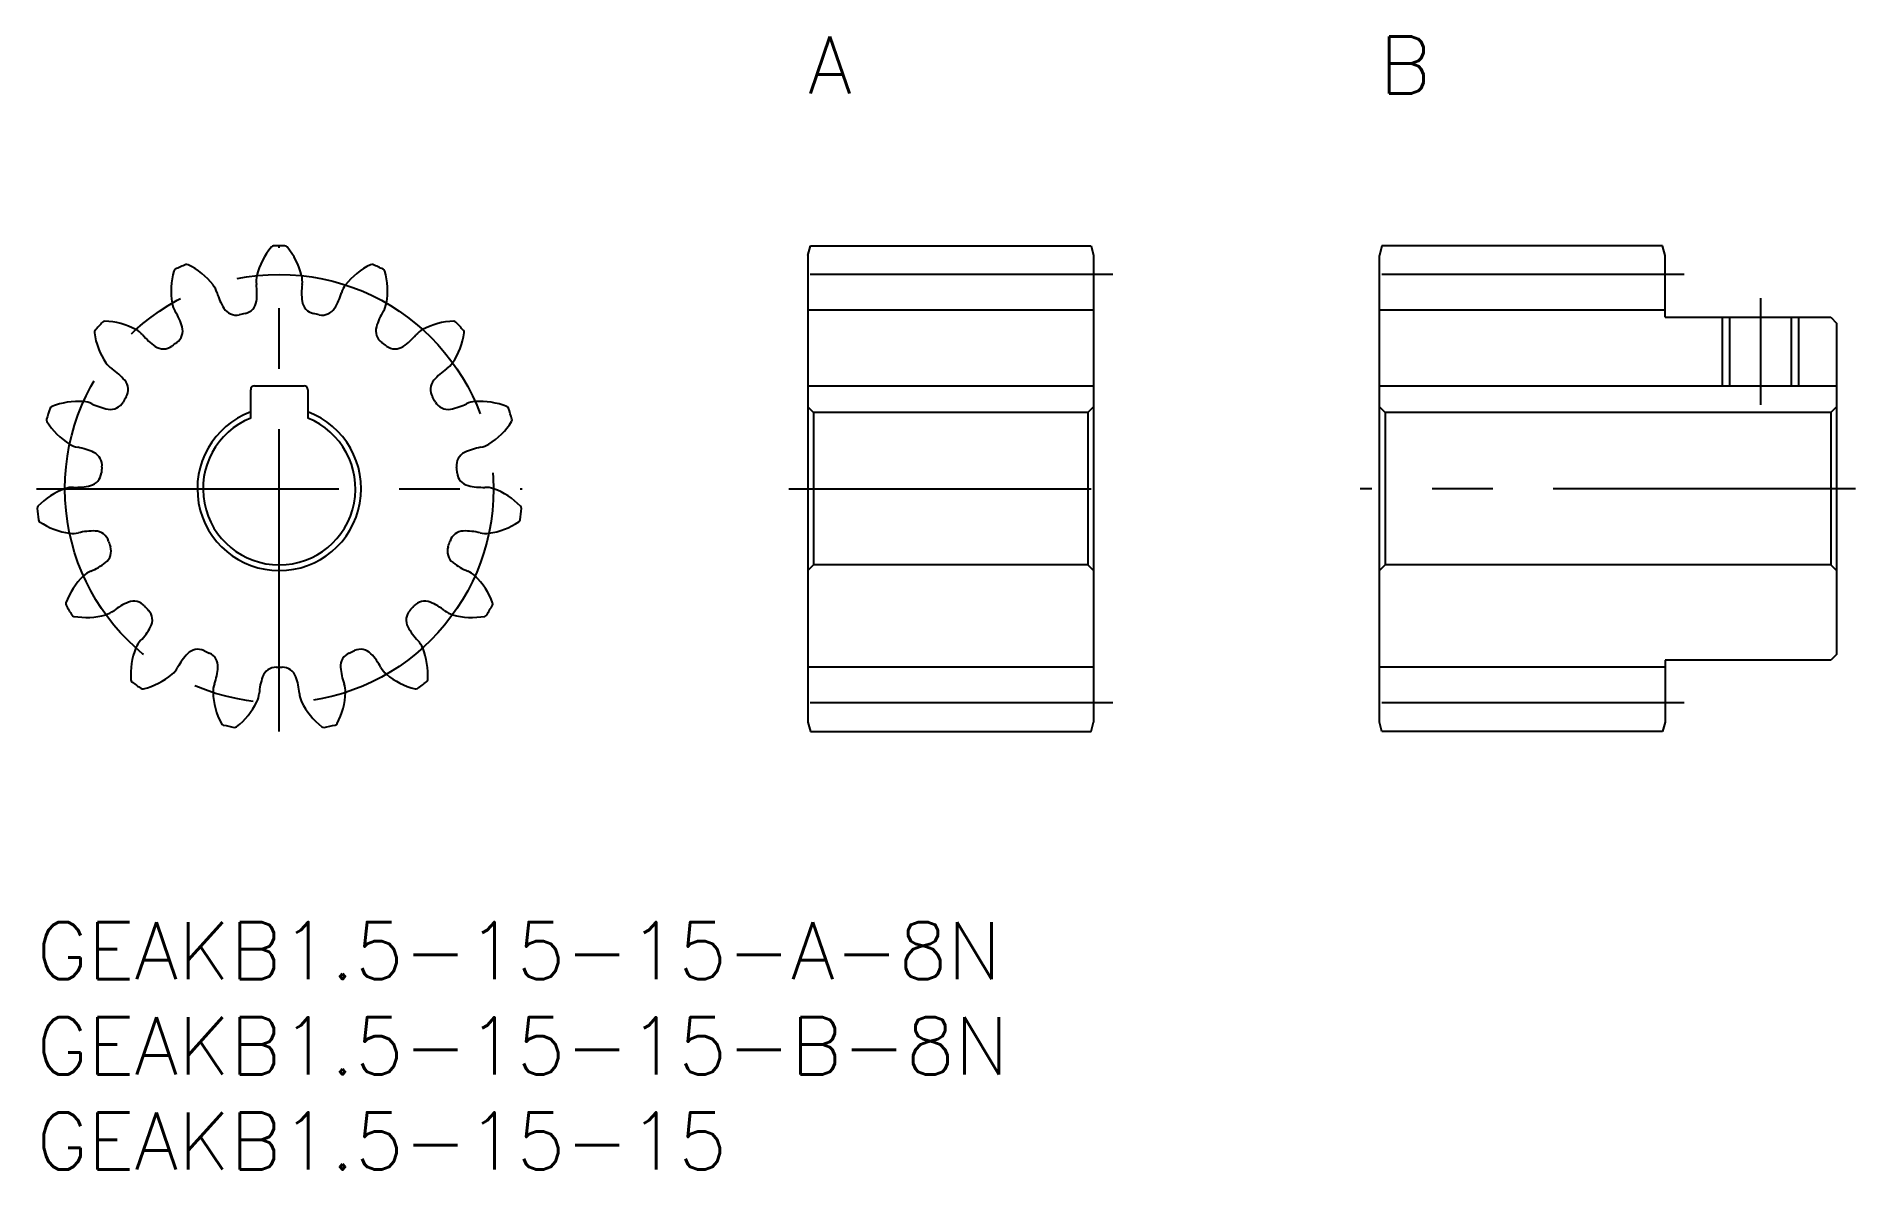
# Model space of a CAD drawing. Extents: x 0 to 95.5, y -13 to 46.5.
import ezdxf

# ---------------------------------------------------------------- set-up
doc = ezdxf.new("R2010")
doc.units = 0
doc.header["$LTSCALE"] = 0.5
doc.linetypes.add('CENTER', pattern=[50.8, 31.75, -6.35, 6.35, -6.35])
for name, color, linetype in [('MSM_CENTER', 1, 'CENTER'), ('MSM_CONTINUOUS', 7, 'CONTINUOUS'), ('MSM_NARROW', 5, 'CONTINUOUS'), ('MSM_PART_NUMBER', 7, 'CONTINUOUS')]:
    doc.layers.add(name, color=color, linetype=linetype)
doc.styles.get("Standard").update_dxf_attribs({"font": 'txt.shx', "height": 1, "bigfont": 'bigfont.shx'})

# ---------------------------------------------------------------- blocks, each defined once
blk = doc.blocks.new('*U3')
at = {"layer": 'MSM_PART_NUMBER'}
blk.add_text('GEAKB1.5-15-15-A-8N', height=3, dxfattribs=at).set_placement((0, -3))
blk = doc.blocks.new('*U4')
at = {"layer": 'MSM_PART_NUMBER'}
blk.add_text('GEAKB1.5-15-15-B-8N', height=3, dxfattribs=at).set_placement((0, -8))
blk = doc.blocks.new('*U5')
at = {"layer": 'MSM_PART_NUMBER'}
blk.add_text('GEAKB1.5-15-15', height=3, dxfattribs=at).set_placement((0, -13))
blk = doc.blocks.new('*U6')
at = {"layer": 'MSM_PART_NUMBER'}
blk.add_text('A', height=3, dxfattribs=at).set_placement((40.5, 43.5))
blk = doc.blocks.new('*U7')
at = {"layer": 'MSM_PART_NUMBER'}
blk.add_text('B', height=3, dxfattribs=at).set_placement((70.5, 43.5))

msp = doc.modelspace()

# ---------------------------------------------------------------- linework, layer by layer
at = {"layer": 'MSM_CENTER'}
for p, q in [((12.75, 10), (12.75, 35.5)), ((56.5, 34), (39.5, 34)), ((86.5, 34), (69.5, 34)), ((90.5, 32.75), (90.5, 27.15)), ((0, 22.75), (25.5, 22.75)), ((39.5, 22.75), (56.5, 22.75)), ((95.5, 22.75), (69.5, 22.75)), ((56.5, 11.5), (39.5, 11.5)), ((86.5, 11.5), (69.5, 11.5))]:
    msp.add_line(p, q, dxfattribs=at)
msp.add_circle((12.75, 22.75), 11.25, dxfattribs=at)
at = {"layer": 'MSM_CONTINUOUS'}
for p, q in [((40.5, 35), (40.634, 35.5)), ((40.634, 35.5), (55.366, 35.5)), ((55.366, 35.5), (55.5, 35)), ((70.634, 35.5), (70.5, 35)), ((85.366, 35.5), (70.634, 35.5)), ((85.5, 35), (85.366, 35.5)), ((40.5, 35), (40.5, 10.5)), ((55.5, 35), (55.5, 10.5)), ((70.5, 10.5), (70.5, 35)), ((85.5, 31.75), (85.5, 35)), ((55.5, 32.125), (40.5, 32.125)), ((85.5, 32.125), (70.5, 32.125)), ((85.5, 31.75), (94.2, 31.75)), ((88.879, 31.75), (88.879, 28.15)), ((92.121, 31.75), (92.121, 28.15)), ((94.2, 31.75), (94.5, 31.45)), ((94.5, 31.45), (94.5, 14.05)), ((11.25, 26.458), (11.25, 27.95)), ((11.45, 28.15), (14.05, 28.15)), ((14.25, 27.95), (14.25, 26.458)), ((40.5, 28.15), (55.5, 28.15)), ((70.5, 28.15), (94.5, 28.15)), ((40.8, 26.75), (40.5, 27.05)), ((40.8, 26.75), (40.8, 18.75)), ((55.2, 26.75), (40.8, 26.75)), ((55.5, 27.05), (55.2, 26.75)), ((55.2, 26.75), (55.2, 18.75)), ((70.8, 26.75), (70.5, 27.05)), ((70.8, 26.75), (70.8, 18.75)), ((94.2, 26.75), (70.8, 26.75)), ((94.5, 27.05), (94.2, 26.75)), ((94.2, 26.75), (94.2, 18.75)), ((40.8, 18.75), (40.5, 18.45)), ((55.2, 18.75), (40.8, 18.75)), ((55.5, 18.45), (55.2, 18.75)), ((70.8, 18.75), (70.5, 18.45)), ((94.2, 18.75), (70.8, 18.75)), ((94.5, 18.45), (94.2, 18.75)), ((55.5, 13.375), (40.5, 13.375)), ((85.5, 13.375), (70.5, 13.375)), ((85.5, 13.75), (85.5, 10.5)), ((94.2, 13.75), (85.5, 13.75)), ((94.5, 14.05), (94.2, 13.75)), ((40.5, 10.5), (40.634, 10)), ((40.634, 10), (55.366, 10)), ((55.366, 10), (55.5, 10.5)), ((70.634, 10), (70.5, 10.5)), ((85.366, 10), (70.634, 10)), ((85.5, 10.5), (85.366, 10))]:
    msp.add_line(p, q, dxfattribs=at)
for centre, radius, start, end in [((15.213, 33.031), 3.75, 139.97151, 166), ((12.456, 35.347), 0.15, 91.33677, 139.97151), ((12.75, 22.75), 12.75, 88.66323, 91.33677), ((13.044, 35.347), 0.15, 40.02849, 88.66323), ((10.287, 33.031), 3.75, 14, 40.02849), ((12.75, 22.75), 12.75, 112.66323, 115.33677), ((7.895, 34.377), 0.15, 64.02849, 112.66323), ((6.319, 31.141), 3.75, 38, 64.02849), ((19.181, 31.141), 3.75, 115.97151, 142), ((17.605, 34.377), 0.15, 67.33677, 115.97151), ((12.75, 22.75), 12.75, 64.66323, 67.33677), ((10.818, 33.144), 3.75, 163.97151, 190), ((7.358, 34.138), 0.15, 115.33677, 163.97151), ((8.319, 32.703), 1.212, 16.13643, 38), ((12.75, 33.645), 1.212, 166, 187.86357), ((8.247, 33.025), 3.333, 352.47652, 7.82891), ((17.253, 33.025), 3.333, 172.17109, 187.52348), ((12.75, 33.645), 1.212, 352.13643, 14), ((17.181, 32.703), 1.212, 142, 163.86357), ((18.142, 34.138), 0.15, 16.02849, 64.66323), ((14.682, 33.144), 3.75, 350, 16.02849), ((8.319, 32.703), 1.212, 190, 211.86357), ((12.684, 33.968), 3.333, 196.17109, 211.52348), ((10.808, 32.687), 0.75, 281.05637, 352.47652), ((14.692, 32.687), 0.75, 187.52348, 258.94363), ((12.816, 33.968), 3.333, 328.47652, 343.82891), ((17.181, 32.703), 1.212, 328.13643, 350), ((3.586, 31.397), 0.15, 88.02849, 136.66323), ((3.462, 27.799), 3.75, 62, 88.02849), ((4.457, 30.306), 3.333, 16.47652, 31.82891), ((10.482, 32.618), 0.75, 211.52348, 282.94363), ((12.75, 22.75), 9.375, 101.05637, 102.94363), ((12.75, 22.75), 9.375, 77.05637, 78.94363), ((15.018, 32.618), 0.75, 257.05637, 328.47652), ((21.043, 30.306), 3.333, 148.17109, 163.52348), ((22.038, 27.799), 3.75, 91.97151, 118), ((21.914, 31.397), 0.15, 43.33677, 91.97151), ((3.192, 30.96), 0.15, 139.33677, 187.97151), ((6.757, 31.46), 3.75, 187.97151, 214), ((12.75, 22.75), 12.75, 136.66323, 139.33677), ((4.653, 30.04), 1.212, 40.13643, 62), ((8.127, 32.972), 3.333, 220.17109, 235.52348), ((6.934, 31.038), 0.75, 305.05637, 16.47652), ((18.566, 31.038), 0.75, 163.52348, 234.94363), ((17.373, 32.972), 3.333, 304.47652, 319.82891), ((20.847, 30.04), 1.212, 118, 139.86357), ((18.743, 31.46), 3.75, 326, 352.02849), ((12.75, 22.75), 12.75, 40.66323, 43.33677), ((22.308, 30.96), 0.15, 352.02849, 40.66323), ((6.665, 30.842), 0.75, 235.52348, 306.94364), ((12.75, 22.75), 9.375, 125.05637, 126.94363), ((12.75, 22.75), 9.375, 53.05637, 54.94363), ((18.835, 30.842), 0.75, 233.05637, 304.47652), ((4.653, 30.04), 1.212, 214, 235.86357), ((2.101, 26.279), 3.333, 40.47652, 55.82891), ((23.399, 26.279), 3.333, 124.17109, 139.52348), ((20.847, 30.04), 1.212, 304.13643, 326), ((4.066, 27.956), 0.75, 329.05637, 40.47652), ((11.45, 27.95), 0.2, 90, 180), ((14.05, 27.95), 0.2, 0, 90), ((21.434, 27.956), 0.75, 139.52348, 210.94363), ((12.75, 22.75), 12.75, 160.66323, 163.33677), ((0.861, 26.922), 0.15, 112.02849, 160.66323), ((2.211, 23.585), 3.75, 86, 112.02849), ((2.388, 26.117), 1.212, 64.13643, 86), ((4.369, 30.208), 3.333, 244.17109, 259.52348), ((3.899, 27.667), 0.75, 259.52348, 330.94364), ((12.75, 22.75), 9.375, 149.05637, 150.94363), ((12.75, 22.75), 4.3, 110.41621, 69.58379), ((12.75, 22.75), 9.375, 29.05637, 30.94363), ((21.601, 27.667), 0.75, 209.05637, 280.47652), ((21.131, 30.208), 3.333, 280.47652, 295.82891), ((23.112, 26.117), 1.212, 94, 115.86357), ((23.289, 23.585), 3.75, 67.97151, 94), ((24.639, 26.922), 0.15, 19.33677, 67.97151), ((12.75, 22.75), 12.75, 16.66323, 19.33677), ((0.679, 26.363), 0.15, 163.33677, 211.97151), ((3.733, 28.269), 3.75, 211.97151, 238), ((12.75, 22.75), 4, 112.02431, 67.97569), ((21.767, 28.269), 3.75, 302, 328.02849), ((24.821, 26.363), 0.15, 328.02847, 16.66323), ((2.388, 26.117), 1.212, 238, 259.86357), ((1.586, 21.643), 3.333, 64.47652, 79.82891), ((23.914, 21.643), 3.333, 100.17109, 115.52348), ((23.112, 26.117), 1.212, 280.13643, 302), ((2.699, 23.974), 0.75, 353.05637, 64.47652), ((12.75, 22.75), 9.375, 173.05637, 174.94363), ((22.801, 23.974), 0.75, 115.52348, 186.94363), ((12.75, 22.75), 9.375, 5.05637, 6.94363), ((2.664, 23.642), 0.75, 283.52348, 354.94364), ((22.836, 23.642), 0.75, 185.05637, 256.47652), ((2.783, 19.226), 3.75, 110, 136.02849), ((1.915, 21.611), 1.212, 88.13643, 110), ((2.06, 26.154), 3.333, 268.17109, 283.52348), ((23.44, 26.154), 3.333, 256.47652, 271.82891), ((23.585, 21.611), 1.212, 70, 91.86357), ((22.717, 19.226), 3.75, 43.97151, 70), ((0.192, 21.726), 0.15, 136.02849, 184.66323), ((12.75, 22.75), 12.75, 184.66323, 187.33677), ((0.253, 21.141), 0.15, 187.33677, 235.97151), ((2.268, 24.124), 3.75, 235.97151, 262), ((23.232, 24.124), 3.75, 278, 304.0285), ((25.247, 21.141), 0.15, 304.02852, 352.66323), ((12.75, 22.75), 12.75, 352.66323, 355.33677), ((25.308, 21.726), 0.15, 355.33677, 43.97151), ((1.915, 21.611), 1.212, 262, 283.86357), ((3.002, 17.198), 3.333, 88.47652, 103.82891), ((3.07, 19.78), 0.75, 17.05637, 88.47652), ((22.43, 19.78), 0.75, 91.52348, 162.94363), ((22.498, 17.198), 3.333, 76.17109, 91.52348), ((23.585, 21.611), 1.212, 256.13643, 278), ((3.173, 19.463), 0.75, 307.52348, 18.94363), ((12.75, 22.75), 9.375, 197.05637, 198.94363), ((22.327, 19.463), 0.75, 161.05637, 232.47652), ((12.75, 22.75), 9.375, 341.05637, 342.94363), ((5.078, 15.477), 3.75, 134, 160.02849), ((3.315, 17.302), 1.212, 112.13643, 134), ((1.6, 21.512), 3.333, 292.17109, 307.52348), ((23.9, 21.512), 3.333, 232.47652, 247.82891), ((22.185, 17.302), 1.212, 46, 67.86357), ((20.422, 15.477), 3.75, 19.97151, 46), ((1.694, 16.706), 0.15, 160.02849, 208.66323), ((12.75, 22.75), 12.75, 208.66323, 211.33677), ((3.315, 17.302), 1.212, 286, 307.86357), ((6.103, 13.713), 3.333, 112.47652, 127.82891), ((5.115, 16.1), 0.75, 41.05637, 112.47652), ((12.75, 22.75), 9.375, 221.05637, 222.94363), ((5.338, 15.852), 0.75, 331.52348, 42.94363), ((20.162, 15.852), 0.75, 137.05637, 208.47652), ((12.75, 22.75), 9.375, 317.05637, 318.94363), ((20.385, 16.1), 0.75, 67.52348, 138.94363), ((19.397, 13.713), 3.333, 52.17109, 67.52348), ((22.185, 17.302), 1.212, 232.13643, 254), ((12.75, 22.75), 12.75, 328.66323, 331.33677), ((23.806, 16.706), 0.15, 331.33677, 19.97151), ((1.988, 16.197), 0.15, 211.33677, 259.97151), ((2.615, 19.742), 3.75, 259.97151, 286), ((3.067, 17.084), 3.333, 316.17109, 331.52348), ((22.433, 17.084), 3.333, 208.47652, 223.82891), ((22.885, 19.742), 3.75, 254, 280.02849), ((23.512, 16.197), 0.15, 280.02849, 328.66323), ((8.699, 12.985), 3.75, 158, 184.02849), ((6.346, 13.936), 1.212, 136.13643, 158), ((19.154, 13.936), 1.212, 22, 43.86357), ((16.801, 12.985), 3.75, 355.97151, 22), ((10.353, 11.79), 3.333, 136.47652, 151.82891), ((8.48, 13.569), 0.75, 65.05637, 136.47652), ((12.75, 22.75), 9.375, 245.05637, 246.94363), ((8.785, 13.434), 0.75, 355.52348, 66.94363), ((6.209, 13.635), 3.333, 340.17109, 355.52348), ((12.583, 12.626), 0.75, 89.05637, 160.47652), ((12.75, 22.75), 9.375, 269.05637, 270.94363), ((12.917, 12.626), 0.75, 19.52348, 90.94363), ((16.715, 13.434), 0.75, 113.05637, 184.47652), ((19.291, 13.635), 3.333, 184.47652, 199.82891), ((12.75, 22.75), 9.375, 293.05637, 294.94363), ((17.02, 13.569), 0.75, 43.52348, 114.94363), ((15.147, 11.79), 3.333, 28.17109, 43.52348), ((5.108, 12.732), 0.15, 184.02849, 232.66323), ((12.75, 22.75), 12.75, 232.66323, 235.33677), ((4.715, 15.88), 3.75, 283.97151, 310), ((6.346, 13.936), 1.212, 310, 331.86357), ((10.485, 12.093), 1.212, 160.13643, 182), ((15.018, 11.763), 3.333, 160.47652, 175.82891), ((10.482, 11.763), 3.333, 4.17109, 19.52348), ((15.015, 12.093), 1.212, 358, 19.86357), ((19.154, 13.936), 1.212, 208.13643, 230), ((20.785, 15.88), 3.75, 230, 256.02849), ((12.75, 22.75), 12.75, 304.66323, 307.33677), ((20.392, 12.732), 0.15, 307.33677, 355.97151), ((5.584, 12.386), 0.15, 235.33677, 283.97151), ((13.021, 12.181), 3.75, 182, 208.02849), ((8.204, 13.206), 3.75, 307.97151, 334), ((10.485, 12.093), 1.212, 334, 355.86357), ((15.015, 12.093), 1.212, 184.13643, 206), ((17.296, 13.206), 3.75, 206, 232.0285), ((12.479, 12.181), 3.75, 331.97151, 358), ((19.916, 12.386), 0.15, 256.02849, 304.66323), ((9.844, 10.49), 0.15, 208.02849, 256.66323), ((12.75, 22.75), 12.75, 256.66323, 259.33677), ((10.419, 10.368), 0.15, 259.33677, 307.97151), ((15.081, 10.368), 0.15, 232.02852, 280.66323), ((12.75, 22.75), 12.75, 280.66323, 283.33677), ((15.656, 10.49), 0.15, 283.33677, 331.97151)]:
    msp.add_arc(centre, radius, start, end, dxfattribs=at)
at = {"layer": 'MSM_NARROW'}
for p, q in [((88.5, 31.75), (88.5, 28.15)), ((92.5, 31.75), (92.5, 28.15))]:
    msp.add_line(p, q, dxfattribs=at)

# ---------------------------------------------------------------- block references
at = {"layer": 'MSM_CONTINUOUS'}
for name in ['*U6', '*U7', '*U3', '*U4', '*U5']:
    msp.add_blockref(name, (0, 0), dxfattribs=at)

doc.saveas('drawing.dxf')
